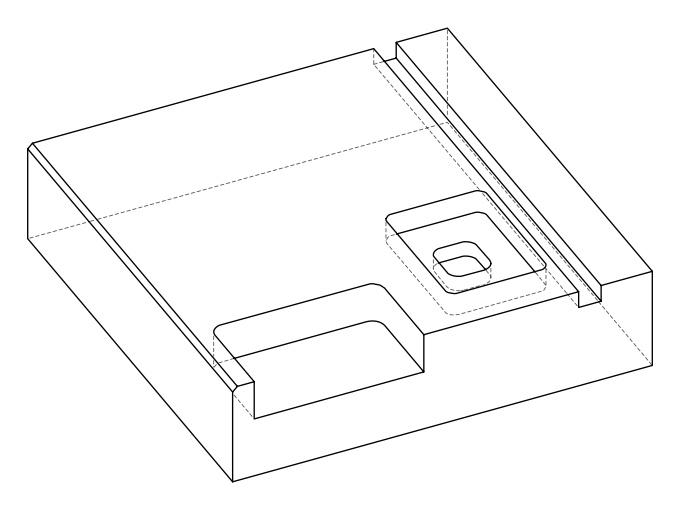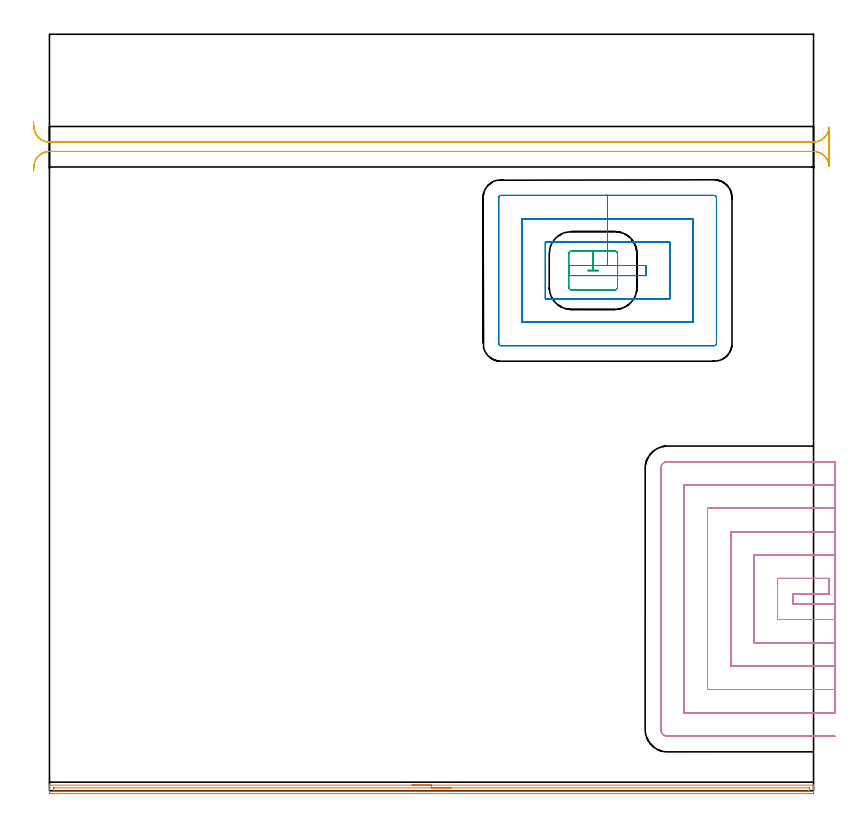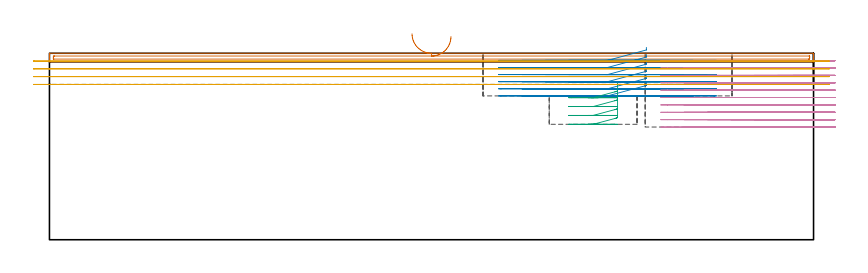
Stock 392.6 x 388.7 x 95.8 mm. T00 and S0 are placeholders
(PLAN: 5 operations, 3 tool changes, 69.2 min)
(1 AREA_MILL | FG_CHAMFER_SURFACE | UGT0205_001 | 6.45 min | 3800 mm3)
(2 MILL_RECTANGULAR_POCKET | POCKET_RECTANGULAR_STRAIGHT | NXT0201_012 | Follow Part, ap 4, ae 75% | 12.3 min | 259524 mm3)
(3 MILL_RECTANGULAR_POCKET_1 | POCKET_RECTANGULAR_STRAIGHT_1 | UGT0201_094 | Follow Part, ap 5, ae 75% | 1.52 min | 24681 mm3)
(4 MILL_SLOT | SLOT_PARTIAL_RECTANGULAR | NXT0201_012 | Follow Part, ap 4, ae 75% | 41.96 min | 512942 mm3)
(5 MILL_RECTANGULAR_SLOT | SLOT_RECTANGULAR | NXT0201_012 | Follow Part, ap 4, ae 75% | 6.93 min | 130645 mm3)
(TOOL UGT0205_001 | Chamfer Mill 20 x 3 x 45 deg. | D20 FL50 Z2)
(TOOL NXT0201_012 | ENDMILL 16mm [2P460-1600-NA 1630] | D16 FL38 Z6)
(TOOL UGT0201_094 | End mill 20 mm | D20 FL38 Z4)
(OP 1 AREA_MILL)
G17 G21 G94 G90
T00 M6
G54
G17 G0 G90 X186.3 Y2.9 S1061 M3
G43 Z105.8 H0
G94 G1 X186.338 Z104.928 F250.
X186.452 Z104.063
X186.641 Z103.212
X186.903 Z102.38
X187.237 Z101.574
X187.64 Z100.8
X188.108 Z100.064
X188.64 Z99.372
X189.229 Z98.729
X189.872 Z98.139
X190.564 Z97.608
X191.3 Z97.14
X192.074 Z96.737
X192.88 Z96.403
X193.712 Z96.141
X194.564 Z95.952
X195.428 Z95.838
X196.3 Z95.8
X392.426
X392.596 Y2.901 Z95.792
X392.597 Y2.9 Z95.791
X392.6 Y2.559 Z95.458
Y2.265 Z95.164
Y1.581 Z94.475
Y0.358 Z93.255
Y-0.181 Z92.714
Y-0.792 Z92.103
X392.597 Y-1.061 Z91.834
X392.59 Y-1.491 Z91.405
X392.42 Y-1.495 Z91.402
X391.98 Y-1.5 Z91.4
X0.62
X0.18 Y-1.495 Z91.402
X0.01 Y-1.491 Z91.405
X0. Y-1.061 Z91.834
Y-0.792 Z92.103
Y-0.181 Z92.714
Y0.358 Z93.255
Y0.7 Z93.596
Y1.239 Z94.135
Y1.581 Z94.475
Y2.265 Z95.164
Y2.559 Z95.458
X0.003 Y2.9 Z95.791
X0.004 Y2.901 Z95.792
X0.174 Y2.9 Z95.8
X196.3
Y1.486 Z94.386
X390.29 Y1.485 Z94.385
X390.564 Y1.48 Z94.38
X390.59 Y1.479 Z94.379
X390.594 Y1.458 Z94.358
X390.598 Y1.425 Z94.325
X390.599 Y1.393 Z94.293
X390.6 Y1.179 Z94.079
X390.598 Y0.7 Z93.6
X390.595 Y0.304 Z93.204
X390.581 Y-0.079 Z92.821
X390.193 Y-0.084 Z92.816
X390.096 Y-0.085 Z92.815
X2.31
X2.036 Y-0.08 Z92.82
X2.01 Y-0.079 Z92.821
X2.006 Y-0.058 Z92.842
X2.002 Y-0.025 Z92.875
X2.001 Y0.007 Z92.907
X2. Y0.221 Z93.121
X2.002 Y0.7 Z93.6
X2.006 Y1.096 Z93.996
X2.019 Y1.479 Z94.379
X2.407 Y1.484 Z94.384
X2.504 Y1.485 Z94.385
X196.3 Y1.486 Z94.386
X197.172 Z94.424
X198.036 Z94.538
X198.888 Z94.726
X199.72 Z94.989
X200.526 Z95.323
X201.3 Z95.725
X202.036 Z96.194
X202.728 Z96.725
X203.371 Z97.315
X203.96 Z97.958
X204.492 Z98.65
X204.96 Z99.386
X205.363 Z100.16
X205.697 Z100.965
X205.959 Z101.798
X206.148 Z102.649
X206.262 Z103.514
X206.3 Z104.386
G0 Z105.8
M5
M2
(OP 2 MILL_RECTANGULAR_POCKET)
G17 G21 G94 G90
T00 M6
G54
G17 G0 G90 X306.7 Y265.032 S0 M3
G43 Z105.8 H1
Z98.8
G94 G1 Y269.9 Z97.496 F250.
X286.75 Z92.15
X266.8 F500.
Y264.7
X306.7
Y269.9
X286.75
Y281.9
X254.8
Y252.7
X318.7
Y281.9
X286.75
Y293.9
X242.8
Y240.7
X330.7
Y293.9
X286.75
Y305.9
X232.
G3 X230.8 Y304.7 R1.2
G1 Y229.9
G3 X232. Y228.7 R1.2
G1 X341.5
G3 X342.7 Y229.9 R1.2
G1 Y304.7
G3 X341.5 Y305.9 R1.2
G1 X286.75
X285.75
G0 X306.7 Y265.032 Z95.15
G1 Y269.9 Z93.846 F250.
X286.75 Z88.5
X266.8 F500.
Y264.7
X306.7
Y269.9
X286.75
Y281.9
X254.8
Y252.7
X318.7
Y281.9
X286.75
Y293.9
X242.8
Y240.7
X330.7
Y293.9
X286.75
Y305.9
X232.
G3 X230.8 Y304.7 R1.2
G1 Y229.9
G3 X232. Y228.7 R1.2
G1 X341.5
G3 X342.7 Y229.9 R1.2
G1 Y304.7
G3 X341.5 Y305.9 R1.2
G1 X286.75
X285.75
G0 X306.7 Y265.032 Z91.5
G1 Y269.9 Z90.196 F250.
X286.75 Z84.85
X266.8 F500.
Y264.7
X306.7
Y269.9
X286.75
Y281.9
X254.8
Y252.7
X318.7
Y281.9
X286.75
Y293.9
X242.8
Y240.7
X330.7
Y293.9
X286.75
Y305.9
X232.
G3 X230.8 Y304.7 R1.2
G1 Y229.9
G3 X232. Y228.7 R1.2
G1 X341.5
G3 X342.7 Y229.9 R1.2
G1 Y304.7
G3 X341.5 Y305.9 R1.2
G1 X286.75
X285.75
G0 X306.7 Y265.032 Z87.85
G1 Y269.9 Z86.546 F250.
X286.75 Z81.2
X266.8 F500.
Y264.7
X306.7
Y269.9
X286.75
Y281.9
X254.8
Y252.7
X318.7
Y281.9
X286.75
Y293.9
X242.8
Y240.7
X330.7
Y293.9
X286.75
Y305.9
X232.
G3 X230.8 Y304.7 R1.2
G1 Y229.9
G3 X232. Y228.7 R1.2
G1 X341.5
G3 X342.7 Y229.9 R1.2
G1 Y304.7
G3 X341.5 Y305.9 R1.2
G1 X286.75
X285.75
G0 X306.7 Y265.032 Z84.2
G1 Y269.9 Z82.896 F250.
X286.75 Z77.55
X266.8 F500.
Y264.7
X306.7
Y269.9
X286.75
Y281.9
X254.8
Y252.7
X318.7
Y281.9
X286.75
Y293.9
X242.8
Y240.7
X330.7
Y293.9
X286.75
Y305.9
X232.
G3 X230.8 Y304.7 R1.2
G1 Y229.9
G3 X232. Y228.7 R1.2
G1 X341.5
G3 X342.7 Y229.9 R1.2
G1 Y304.7
G3 X341.5 Y305.9 R1.2
G1 X286.75
X285.75
G0 X306.7 Y265.032 Z80.55
G1 Y269.9 Z79.246 F250.
X286.75 Z73.9
X266.8 F500.
Y264.7
X306.7
Y269.9
X286.75
Y281.9
X254.8
Y252.7
X318.7
Y281.9
X286.75
Y293.9
X242.8
Y240.7
X330.7
Y293.9
X286.75
Y305.9
X232.
G3 X230.8 Y304.7 R1.2
G1 Y229.9
G3 X232. Y228.7 R1.2
G1 X341.5
G3 X342.7 Y229.9 R1.2
G1 Y304.7
G3 X341.5 Y305.9 R1.2
G1 X286.75
X285.75
G0 Z105.8
M5
M2
(OP 3 MILL_RECTANGULAR_POCKET_1)
G17 G21 G94 G90
T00 M6
G54
G17 G0 G90 X291.9 Y260.987 S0 M3
G43 Z105.8 H0
Z80.55
G94 G1 Y275.923 Z76.548 F250.
X291.845 Y276.22 Z76.467
X291.732 Y276.5 Z76.386
X291.566 Y276.752 Z76.305
X291.352 Y276.966 Z76.224
X291.1 Y277.132 Z76.143
X290.82 Y277.245 Z76.062
X290.523 Y277.3 Z75.981
X279.35 Z72.987
Y267.4
X276.7 F500.
Y267.2
X282.
Y267.4
X279.35
Y277.3
X268.3
G3 X266.8 Y275.8 R1.5
G1 Y258.8
G3 X268.3 Y257.3 R1.5
G1 X290.4
G3 X291.9 Y258.8 R1.5
G1 Y275.8
G3 X290.4 Y277.3 R1.5
G1 X279.35
X278.35
G0 X291.9 Y260.987 Z75.987
G1 Y275.923 Z71.985 F250.
X291.845 Y276.22 Z71.904
X291.732 Y276.5 Z71.823
X291.566 Y276.752 Z71.743
X291.352 Y276.966 Z71.662
X291.1 Y277.132 Z71.581
X290.82 Y277.245 Z71.5
X290.523 Y277.3 Z71.419
X279.35 Z68.425
Y267.4
X276.7 F500.
Y267.2
X282.
Y267.4
X279.35
Y277.3
X268.3
G3 X266.8 Y275.8 R1.5
G1 Y258.8
G3 X268.3 Y257.3 R1.5
G1 X290.4
G3 X291.9 Y258.8 R1.5
G1 Y275.8
G3 X290.4 Y277.3 R1.5
G1 X279.35
X278.35
G0 X291.9 Y260.987 Z71.425
G1 Y275.923 Z67.423 F250.
X291.845 Y276.22 Z67.342
X291.732 Y276.5 Z67.261
X291.566 Y276.752 Z67.18
X291.352 Y276.966 Z67.099
X291.1 Y277.132 Z67.018
X290.82 Y277.245 Z66.937
X290.523 Y277.3 Z66.856
X279.35 Z63.862
Y267.4
X276.7 F500.
Y267.2
X282.
Y267.4
X279.35
Y277.3
X268.3
G3 X266.8 Y275.8 R1.5
G1 Y258.8
G3 X268.3 Y257.3 R1.5
G1 X290.4
G3 X291.9 Y258.8 R1.5
G1 Y275.8
G3 X290.4 Y277.3 R1.5
G1 X279.35
X278.35
G0 X291.9 Y260.987 Z66.862
G1 Y275.923 Z62.86 F250.
X291.845 Y276.22 Z62.779
X291.732 Y276.5 Z62.698
X291.566 Y276.752 Z62.618
X291.352 Y276.966 Z62.537
X291.1 Y277.132 Z62.456
X290.82 Y277.245 Z62.375
X290.523 Y277.3 Z62.294
X279.35 Z59.3
Y267.4
X276.7 F500.
Y267.2
X282.
Y267.4
X279.35
Y277.3
X268.3
G3 X266.8 Y275.8 R1.5
G1 Y258.8
G3 X268.3 Y257.3 R1.5
G1 X290.4
G3 X291.9 Y258.8 R1.5
G1 Y275.8
G3 X290.4 Y277.3 R1.5
G1 X279.35
X278.35
G0 Z105.8
M5
M2
(OP 4 MILL_SLOT)
G17 G21 G94 G90
T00 M6
G54
G17 G0 G90 X403.6 Y96. S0 M3
G43 Z105.8 H1
Z92.01
G94 G1 X400.6 F250.
X382.1 F500.
Y101.1
X400.6
Y109.1
X374.1
Y88.
X400.6
X403.6 F250.
Y121.1
X400.6
X362.1 F500.
Y76.
X400.6
X403.6 F250.
Y133.1
X400.6
X350.1 F500.
Y64.
X400.6
X403.6 F250.
Y145.1
X400.6
X338.1 F500.
Y52.
X400.6
X403.6 F250.
Y157.1
X400.6
X326.1 F500.
Y40.
X400.6
X403.6 F250.
Y169.1
X400.6
X317.6 F500.
G3 X314.1 Y165.6 R3.5
G1 Y31.5
G3 X317.6 Y28. R3.5
G1 X400.6
X403.6 F250.
G0 Y96. Z88.22
G1 X400.6
X382.1 F500.
Y101.1
X400.6
Y109.1
X374.1
Y88.
X400.6
X403.6 F250.
Y121.1
X400.6
X362.1 F500.
Y76.
X400.6
X403.6 F250.
Y133.1
X400.6
X350.1 F500.
Y64.
X400.6
X403.6 F250.
Y145.1
X400.6
X338.1 F500.
Y52.
X400.6
X403.6 F250.
Y157.1
X400.6
X326.1 F500.
Y40.
X400.6
X403.6 F250.
Y169.1
X400.6
X317.6 F500.
G3 X314.1 Y165.6 R3.5
G1 Y31.5
G3 X317.6 Y28. R3.5
G1 X400.6
X403.6 F250.
G0 Y96. Z84.43
G1 X400.6
X382.1 F500.
Y101.1
X400.6
Y109.1
X374.1
Y88.
X400.6
X403.6 F250.
Y121.1
X400.6
X362.1 F500.
Y76.
X400.6
X403.6 F250.
Y133.1
X400.6
X350.1 F500.
Y64.
X400.6
X403.6 F250.
Y145.1
X400.6
X338.1 F500.
Y52.
X400.6
X403.6 F250.
Y157.1
X400.6
X326.1 F500.
Y40.
X400.6
X403.6 F250.
Y169.1
X400.6
X317.6 F500.
G3 X314.1 Y165.6 R3.5
G1 Y31.5
G3 X317.6 Y28. R3.5
G1 X400.6
X403.6 F250.
G0 Y96. Z80.64
G1 X400.6
X382.1 F500.
Y101.1
X400.6
Y109.1
X374.1
Y88.
X400.6
X403.6 F250.
Y121.1
X400.6
X362.1 F500.
Y76.
X400.6
X403.6 F250.
Y133.1
X400.6
X350.1 F500.
Y64.
X400.6
X403.6 F250.
Y145.1
X400.6
X338.1 F500.
Y52.
X400.6
X403.6 F250.
Y157.1
X400.6
X326.1 F500.
Y40.
X400.6
X403.6 F250.
Y169.1
X400.6
X317.6 F500.
G3 X314.1 Y165.6 R3.5
G1 Y31.5
G3 X317.6 Y28. R3.5
G1 X400.6
X403.6 F250.
G0 Y96. Z76.85
G1 X400.6
X382.1 F500.
Y101.1
X400.6
Y109.1
X374.1
Y88.
X400.6
X403.6 F250.
Y121.1
X400.6
X362.1 F500.
Y76.
X400.6
X403.6 F250.
Y133.1
X400.6
X350.1 F500.
Y64.
X400.6
X403.6 F250.
Y145.1
X400.6
X338.1 F500.
Y52.
X400.6
X403.6 F250.
Y157.1
X400.6
X326.1 F500.
Y40.
X400.6
X403.6 F250.
Y169.1
X400.6
X317.6 F500.
G3 X314.1 Y165.6 R3.5
G1 Y31.5
G3 X317.6 Y28. R3.5
G1 X400.6
X403.6 F250.
G0 Y96. Z73.06
G1 X400.6
X382.1 F500.
Y101.1
X400.6
Y109.1
X374.1
Y88.
X400.6
X403.6 F250.
Y121.1
X400.6
X362.1 F500.
Y76.
X400.6
X403.6 F250.
Y133.1
X400.6
X350.1 F500.
Y64.
X400.6
X403.6 F250.
Y145.1
X400.6
X338.1 F500.
Y52.
X400.6
X403.6 F250.
Y157.1
X400.6
X326.1 F500.
Y40.
X400.6
X403.6 F250.
Y169.1
X400.6
X317.6 F500.
G3 X314.1 Y165.6 R3.5
G1 Y31.5
G3 X317.6 Y28. R3.5
G1 X400.6
X403.6 F250.
G0 Y96. Z69.27
G1 X400.6
X382.1 F500.
Y101.1
X400.6
Y109.1
X374.1
Y88.
X400.6
X403.6 F250.
Y121.1
X400.6
X362.1 F500.
Y76.
X400.6
X403.6 F250.
Y133.1
X400.6
X350.1 F500.
Y64.
X400.6
X403.6 F250.
Y145.1
X400.6
X338.1 F500.
Y52.
X400.6
X403.6 F250.
Y157.1
X400.6
X326.1 F500.
Y40.
X400.6
X403.6 F250.
Y169.1
X400.6
X317.6 F500.
G3 X314.1 Y165.6 R3.5
G1 Y31.5
G3 X317.6 Y28. R3.5
G1 X400.6
X403.6 F250.
G0 Y96. Z65.48
G1 X400.6
X382.1 F500.
Y101.1
X400.6
Y109.1
X374.1
Y88.
X400.6
X403.6 F250.
Y121.1
X400.6
X362.1 F500.
Y76.
X400.6
X403.6 F250.
Y133.1
X400.6
X350.1 F500.
Y64.
X400.6
X403.6 F250.
Y145.1
X400.6
X338.1 F500.
Y52.
X400.6
X403.6 F250.
Y157.1
X400.6
X326.1 F500.
Y40.
X400.6
X403.6 F250.
Y169.1
X400.6
X317.6 F500.
G3 X314.1 Y165.6 R3.5
G1 Y31.5
G3 X317.6 Y28. R3.5
G1 X400.6
X403.6 F250.
G0 Y96. Z61.69
G1 X400.6
X382.1 F500.
Y101.1
X400.6
Y109.1
X374.1
Y88.
X400.6
X403.6 F250.
Y121.1
X400.6
X362.1 F500.
Y76.
X400.6
X403.6 F250.
Y133.1
X400.6
X350.1 F500.
Y64.
X400.6
X403.6 F250.
Y145.1
X400.6
X338.1 F500.
Y52.
X400.6
X403.6 F250.
Y157.1
X400.6
X326.1 F500.
Y40.
X400.6
X403.6 F250.
Y169.1
X400.6
X317.6 F500.
G3 X314.1 Y165.6 R3.5
G1 Y31.5
G3 X317.6 Y28. R3.5
G1 X400.6
X403.6 F250.
G0 Y96. Z57.9
G1 X400.6
X382.1 F500.
Y101.1
X400.6
Y109.1
X374.1
Y88.
X400.6
X403.6 F250.
Y121.1
X400.6
X362.1 F500.
Y76.
X400.6
X403.6 F250.
Y133.1
X400.6
X350.1 F500.
Y64.
X400.6
X403.6 F250.
Y145.1
X400.6
X338.1 F500.
Y52.
X400.6
X403.6 F250.
Y157.1
X400.6
X326.1 F500.
Y40.
X400.6
X403.6 F250.
Y169.1
X400.6
X317.6 F500.
G3 X314.1 Y165.6 R3.5
G1 Y31.5
G3 X317.6 Y28. R3.5
G1 X400.6
X403.6 F250.
G0 Z105.8
M5
M2
(OP 5 MILL_RECTANGULAR_SLOT)
G17 G21 G94 G90
T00 M6
G54
G17 G0 G90 X-8.23 Y318.203 S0 M3
G43 Z105.8 H1
Z91.8
G94 G1 X-7.97 Y321.192 F250.
G2 X0. Y328.5 R8. F500.
G1 X392.6
G2 X400.59 Y320.9 R8.
G1 X400.6
Y340.9
X400.59
G2 X392.6 Y333.3 R8.
G1 X0.
G2 X-7.97 Y340.608 R8.
G1 X-8.23 Y343.597 F250.
G0 Y318.203 Z87.8
G1 X-7.97 Y321.192
G2 X0. Y328.5 R8. F500.
G1 X392.6
G2 X400.59 Y320.9 R8.
G1 X400.6
Y340.9
X400.59
G2 X392.6 Y333.3 R8.
G1 X0.
G2 X-7.97 Y340.608 R8.
G1 X-8.23 Y343.597 F250.
G0 Y318.203 Z83.8
G1 X-7.97 Y321.192
G2 X0. Y328.5 R8. F500.
G1 X392.6
G2 X400.59 Y320.9 R8.
G1 X400.6
Y340.9
X400.59
G2 X392.6 Y333.3 R8.
G1 X0.
G2 X-7.97 Y340.608 R8.
G1 X-8.23 Y343.597 F250.
G0 Y318.203 Z79.8
G1 X-7.97 Y321.192
G2 X0. Y328.5 R8. F500.
G1 X392.6
G2 X400.59 Y320.9 R8.
G1 X400.6
Y340.9
X400.59
G2 X392.6 Y333.3 R8.
G1 X0.
G2 X-7.97 Y340.608 R8.
G1 X-8.23 Y343.597 F250.
G0 Z105.8
M5
M2
